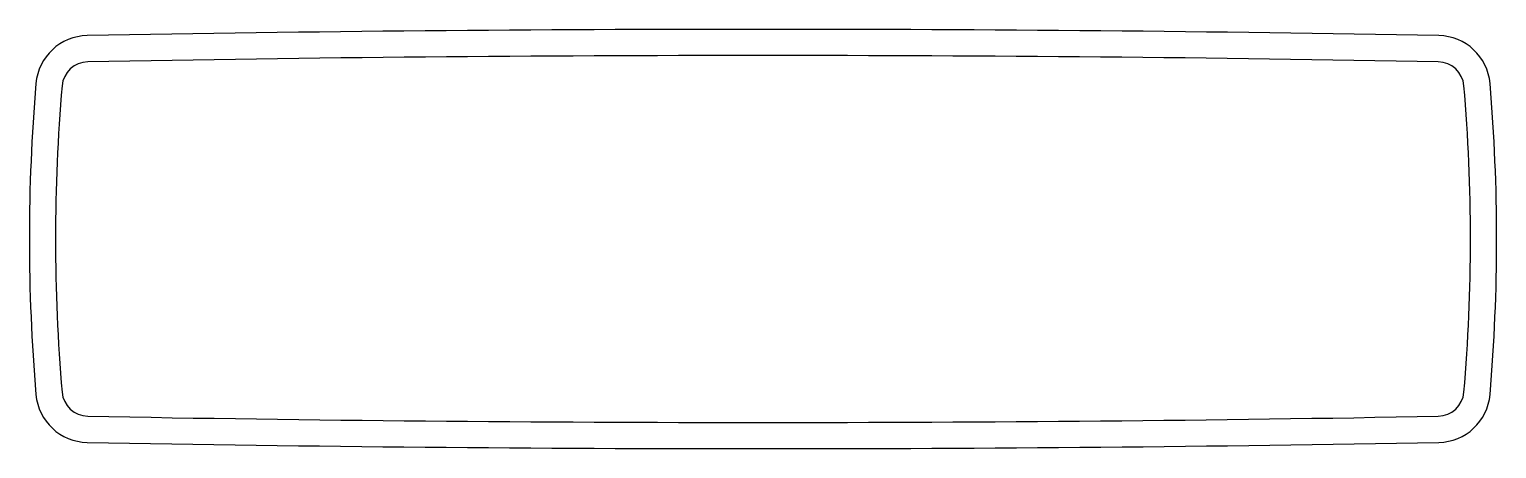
# Model space of a CAD drawing. Extents: x 1212.7 to 1282.7, y 2204.2 to 2224.2.
import ezdxf

# ---------------------------------------------------------------- set-up
doc = ezdxf.new("R2010")
doc.units = 0
doc.layers.get('0').update_dxf_attribs({"linetype": 'CONTINUOUS'})

msp = doc.modelspace()

# ---------------------------------------------------------------- linework, layer by layer
for centre, radius, start, end in [((1247.736, 478.875), 1745.3, 88.941602, 91.058398), ((1215.544, 2221.378), 2.5, 91.0584, 175.10445), ((1279.928, 2221.378), 2.5, 4.89555, 88.9416), ((1215.544, 2221.378), 1.25, 91.0584, 175.10445), ((1247.736, 478.875), 1744.05, 88.941602, 91.058398), ((1279.928, 2221.378), 1.25, 4.89555, 88.9416), ((1299.636, 2214.175), 86.9, 175.10445, 184.89555), ((1299.636, 2214.175), 85.65, 175.10445, 184.89555), ((1195.836, 2214.175), 85.65, 355.10445, 4.89555), ((1195.836, 2214.175), 86.9, 355.10445, 4.89555), ((1215.544, 2206.973), 2.5, 184.89555, 268.9416), ((1215.544, 2206.973), 1.25, 184.89555, 268.9416), ((1279.928, 2206.973), 1.25, 271.0584, 355.10445), ((1279.928, 2206.973), 2.5, 271.0584, 355.10445), ((1247.736, 3949.475), 1744.05, 268.941602, 271.058398), ((1247.736, 3949.475), 1745.3, 268.941602, 271.058398)]:
    msp.add_arc(centre, radius, start, end)

doc.saveas('drawing.dxf')
